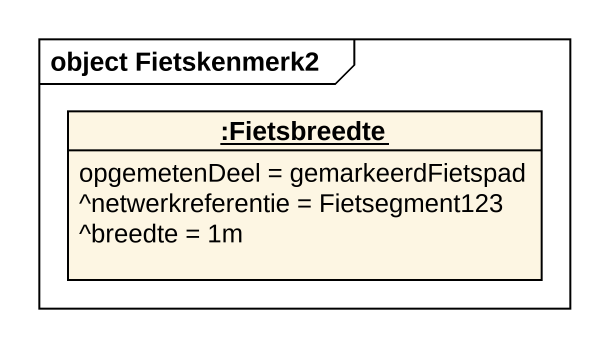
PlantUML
@startuml
mainframe object Fietskenmerk2
hide circle
hide empty members
object ":Fietsbreedte" as Fietsbreedte {
  opgemetenDeel = gemarkeerdFietspad
  ^netwerkreferentie = Fietsegment123
  ^breedte = 1m
}
@enduml
